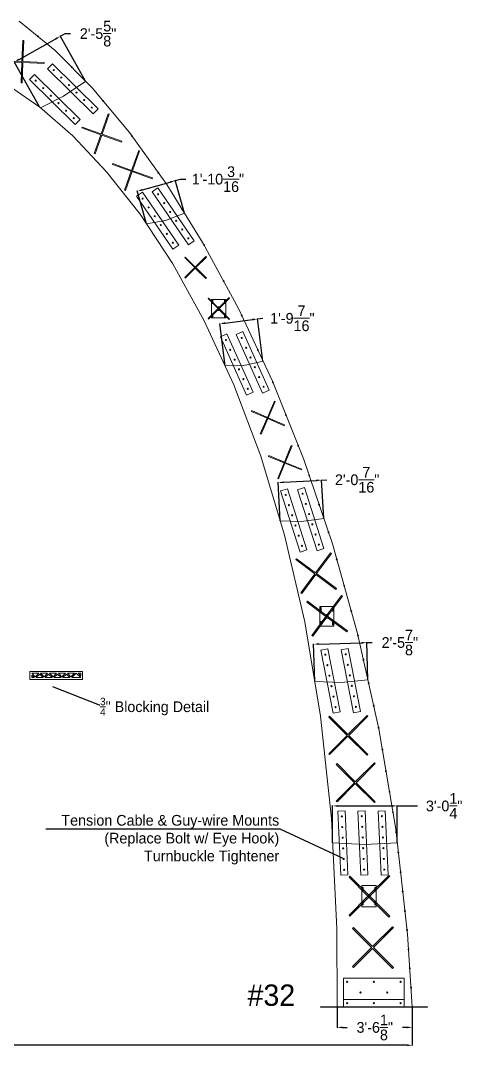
# Model space of a CAD drawing. Extents: x 0 to 8043, y -128 to 1090.
# Drawn here: x 6821 to 7073, y -25 to 557 of the extents above; entities that cross this region are included whole.
import ezdxf
from ezdxf import colors
from ezdxf.entities.mleader import LeaderData, LeaderLine
from ezdxf.math import Vec2, Vec3

# ---------------------------------------------------------------- set-up
doc = ezdxf.new("R2010")
doc.units = 0
doc.header["$MEASUREMENT"] = 0
doc.layers.get('0').update_dxf_attribs({"linetype": 'CONTINUOUS', "lineweight": 9})
doc.layers.get('Defpoints').update_dxf_attribs({"linetype": 'CONTINUOUS', "lineweight": 9})
for name, color, linetype, lineweight in [('Annotation', 7, 'CONTINUOUS', 9), ('Base Plates', 6, 'CONTINUOUS', 9), ('Compression Box', 1, 'CONTINUOUS', 9), ('Interior Blocking', 6, 'CONTINUOUS', 9), ('Joints', 3, 'CONTINUOUS', 9)]:
    doc.layers.add(name, color=color, linetype=linetype, lineweight=lineweight)
doc.dimstyles.get("Standard").update_dxf_attribs({"dimtxt": 0.18, "dimasz": 0.18, "dimexe": 0.18, "dimexo": 0.0625, "dimgap": 0.09, "dimtad": 0, "dimtih": 1, "dimtoh": 1, "dimdec": 4, "dimzin": 0, "dimdsep": 46, "dimtxsty": 'Standard', "dimcen": 0.09, "dimadec": 0, "dimazin": 0, "dimtfac": 1, "dimtdec": 4, "dimtofl": 0, "dimtmove": 2, "dimatfit": 3, "dimfxl": 1, "dimtolj": 1, "dimtzin": 0, "dimarcsym": 0})

# ---------------------------------------------------------------- blocks, each defined once
blk = doc.blocks.new('*U44')
at = {"layer": 'Joints'}
blk.add_circle((0, 0), 0.312, dxfattribs=at)
blk = doc.blocks.new('*U45')
at = {"layer": 'Joints', "color": 0, "linetype": 'ByBlock', "lineweight": -2, "transparency": 16777216}
for p in [(0, 0), (0, -6), (0, -12), (0, -18), (0, -24), (0, -30)]:
    blk.add_blockref('*U44', p, dxfattribs=at)
blk = doc.blocks.new('*U62')
at = {"layer": 'Joints'}
blk.add_circle((0, 0), 0.312, dxfattribs=at)
blk = doc.blocks.new('*U63')
at = {"layer": 'Joints', "color": 0, "linetype": 'ByBlock', "lineweight": -2, "transparency": 16777216}
for p in [(0, 0), (0, -6), (0, -12), (0, -18), (0, -24), (0, -30)]:
    blk.add_blockref('*U62', p, dxfattribs=at)
blk = doc.blocks.new('*U64')
at = {"layer": 'Joints'}
blk.add_circle((0, 0), 0.312, dxfattribs=at)
blk = doc.blocks.new('*U65')
at = {"layer": 'Joints', "color": 0, "linetype": 'ByBlock', "lineweight": -2, "transparency": 16777216}
for p in [(0, 0), (0, -6), (0, -12), (0, -18), (0, -24), (0, -30)]:
    blk.add_blockref('*U64', p, dxfattribs=at)
blk = doc.blocks.new('*U54')
at = {"layer": 'Joints'}
blk.add_circle((0, 0), 0.313, dxfattribs=at)
blk = doc.blocks.new('*U55')
at = {"layer": 'Joints', "color": 0, "linetype": 'ByBlock', "lineweight": -2, "transparency": 16777216}
for p in [(0, 0), (0, -6), (0, -12), (0, -18), (0, -24), (0, -30)]:
    blk.add_blockref('*U54', p, dxfattribs=at)
blk = doc.blocks.new('*U56')
at = {"layer": 'Joints'}
blk.add_circle((0, 0), 0.312, dxfattribs=at)
blk = doc.blocks.new('*U57')
at = {"layer": 'Joints', "color": 0, "linetype": 'ByBlock', "lineweight": -2, "transparency": 16777216}
for p in [(0, 0), (0, -6), (0, -12), (0, -18), (0, -24), (0, -30)]:
    blk.add_blockref('*U56', p, dxfattribs=at)
blk = doc.blocks.new('*U66')
at = {"layer": 'Joints'}
blk.add_circle((0, 0), 0.312, dxfattribs=at)
blk = doc.blocks.new('*U67')
at = {"layer": 'Joints', "color": 0, "linetype": 'ByBlock', "lineweight": -2, "transparency": 16777216}
for p in [(0, 0), (0, -6), (0, -12), (0, -18), (0, -24), (0, -30)]:
    blk.add_blockref('*U66', p, dxfattribs=at)
blk = doc.blocks.new('*U46')
at = {"layer": 'Joints'}
blk.add_circle((0, 0), 0.312, dxfattribs=at)
blk = doc.blocks.new('*U47')
at = {"layer": 'Joints', "color": 0, "linetype": 'ByBlock', "lineweight": -2, "transparency": 16777216}
for p in [(0, 0), (0, -6), (0, -12), (0, -18), (0, -24), (0, -30)]:
    blk.add_blockref('*U46', p, dxfattribs=at)
blk = doc.blocks.new('*U48')
at = {"layer": 'Joints'}
blk.add_circle((0, 0), 0.312, dxfattribs=at)
blk = doc.blocks.new('*U49')
at = {"layer": 'Joints', "color": 0, "linetype": 'ByBlock', "lineweight": -2, "transparency": 16777216}
for p in [(0, 0), (0, -6), (0, -12), (0, -18), (0, -24), (0, -30)]:
    blk.add_blockref('*U48', p, dxfattribs=at)
blk = doc.blocks.new('*U50')
at = {"layer": 'Joints'}
blk.add_circle((0, 0), 0.312, dxfattribs=at)
blk = doc.blocks.new('*U51')
at = {"layer": 'Joints', "color": 0, "linetype": 'ByBlock', "lineweight": -2, "transparency": 16777216}
for p in [(0, 0), (0, -6), (0, -12), (0, -18), (0, -24), (0, -30)]:
    blk.add_blockref('*U50', p, dxfattribs=at)
blk = doc.blocks.new('*U58')
at = {"layer": 'Joints'}
blk.add_circle((0, 0), 0.312, dxfattribs=at)
blk = doc.blocks.new('*U59')
at = {"layer": 'Joints', "color": 0, "linetype": 'ByBlock', "lineweight": -2, "transparency": 16777216}
for p in [(0, 0), (0, -6), (0, -12), (0, -18), (0, -24), (0, -30)]:
    blk.add_blockref('*U58', p, dxfattribs=at)
blk = doc.blocks.new('*U60')
at = {"layer": 'Joints'}
blk.add_circle((0, 0), 0.313, dxfattribs=at)
blk = doc.blocks.new('*U61')
at = {"layer": 'Joints', "color": 0, "linetype": 'ByBlock', "lineweight": -2, "transparency": 16777216}
for p in [(0, 0), (0, -6), (0, -12), (0, -18), (0, -24), (0, -30)]:
    blk.add_blockref('*U60', p, dxfattribs=at)
blk = doc.blocks.new('*U70')
at = {"layer": 'Joints'}
blk.add_circle((0, 0), 0.312, dxfattribs=at)
blk = doc.blocks.new('*U71')
at = {"layer": 'Joints', "color": 0, "linetype": 'ByBlock', "lineweight": -2, "transparency": 16777216}
for p in [(0, 0), (0, -6), (0, -12), (0, -18), (0, -24), (0, -30)]:
    blk.add_blockref('*U70', p, dxfattribs=at)
blk = doc.blocks.new('*U72')
at = {"layer": 'Joints'}
blk.add_circle((0, 0), 0.312, dxfattribs=at)
blk = doc.blocks.new('*U73')
at = {"layer": 'Joints', "color": 0, "linetype": 'ByBlock', "lineweight": -2, "transparency": 16777216}
for p in [(0, 0), (0, -6), (0, -12), (0, -18), (0, -24), (0, -30)]:
    blk.add_blockref('*U72', p, dxfattribs=at)
blk = doc.blocks.new('*U52')
at = {"layer": 'Joints'}
blk.add_circle((0, 0), 0.312, dxfattribs=at)
blk = doc.blocks.new('*U53')
at = {"layer": 'Joints', "color": 0, "linetype": 'ByBlock', "lineweight": -2, "transparency": 16777216}
for p in [(0, 0), (0, -6), (0, -12), (0, -18), (0, -24), (0, -30)]:
    blk.add_blockref('*U52', p, dxfattribs=at)
blk = doc.blocks.new('*D86')
at = {"layer": 'Annotation', "color": 0, "lineweight": -2, "transparency": 16777216}
for p, q in [((6491.15, 3.74), (6491.15, -18.02)), ((7040.26, 3.74), (7040.26, -18.02)), ((6494.15, -17.84), (6747.2, -17.84)), ((7037.26, -17.84), (6784.2, -17.84))]:
    blk.add_line(p, q, dxfattribs=at)
at = {"layer": 'Annotation', "color": 0, "transparency": 16777216}
for points in [[(6494.15, -17.34), (6494.15, -18.34), (6491.15, -17.84)], [(7037.26, -17.34), (7037.26, -18.34), (7040.26, -17.84)]]:
    blk.add_solid(points, dxfattribs=at)
at = {"layer": 'Defpoints', "color": 0, "transparency": 16777216}
for p in [(6491.15, 3.81), (7040.26, 3.81), (7040.26, -17.84)]:
    blk.add_point(p, dxfattribs=at)
at = {"layer": 'Annotation', "color": 0, "transparency": 16777216, "insert": (6765.7, -17.84), "char_height": 6, "attachment_point": 5}
blk.add_mtext('\\A1;45\'-9{\\H1.000000x;\\S1/8;}"', dxfattribs=at)
blk = doc.blocks.new('*D88')
at = {"layer": 'Annotation', "color": 0, "lineweight": -2, "transparency": 16777216}
for p, q in [((6998.12, 3.74), (6998.12, -7.99)), ((7040.26, 3.74), (7040.26, -7.99)), ((7001.12, -7.81), (7003.69, -7.81)), ((7037.26, -7.81), (7034.69, -7.81))]:
    blk.add_line(p, q, dxfattribs=at)
at = {"layer": 'Annotation', "color": 0, "transparency": 16777216}
for points in [[(7001.12, -7.31), (7001.12, -8.31), (6998.12, -7.81)], [(7037.26, -7.31), (7037.26, -8.31), (7040.26, -7.81)]]:
    blk.add_solid(points, dxfattribs=at)
at = {"layer": 'Defpoints', "color": 0, "transparency": 16777216}
for p in [(6998.12, 3.81), (7040.26, 3.81), (7040.26, -7.81)]:
    blk.add_point(p, dxfattribs=at)
at = {"layer": 'Annotation', "color": 0, "transparency": 16777216, "insert": (7019.19, -7.81), "char_height": 6, "attachment_point": 5}
blk.add_mtext('\\A1;3\'-6{\\H1.000000x;\\S1/8;}"', dxfattribs=at)
blk = doc.blocks.new('*D89')
at = {"layer": 'Annotation', "color": 0, "lineweight": -2, "transparency": 16777216}
for p, q in [((6995.55, 95.87), (6995.55, 116.73)), ((6998.55, 116.55), (7028.82, 116.55)), ((7031.82, 95.87), (7031.82, 116.73)), ((7031.82, 116.55), (7043.13, 116.55))]:
    blk.add_line(p, q, dxfattribs=at)
at = {"layer": 'Annotation', "color": 0, "transparency": 16777216}
for points in [[(6998.55, 117.05), (6998.55, 116.05), (6995.55, 116.55)], [(7028.82, 117.05), (7028.82, 116.05), (7031.82, 116.55)]]:
    blk.add_solid(points, dxfattribs=at)
at = {"layer": 'Defpoints', "color": 0, "transparency": 16777216}
for p in [(7031.82, 116.55), (6995.55, 95.81), (7031.82, 95.81)]:
    blk.add_point(p, dxfattribs=at)
at = {"layer": 'Annotation', "color": 0, "transparency": 16777216, "insert": (7058.13, 116.55), "char_height": 6, "attachment_point": 5}
blk.add_mtext('\\A1;3\'-0{\\H1.000000x;\\S1/4;}"', dxfattribs=at)
blk = doc.blocks.new('*D90')
at = {"layer": 'Annotation', "color": 0, "lineweight": -2, "transparency": 16777216}
for p, q in [((6985.48, 186.56), (6984.88, 207.56)), ((6987.89, 207.47), (7011.76, 208.14)), ((7015.35, 187.41), (7014.76, 208.41)), ((7014.76, 208.23), (7017.76, 208.31))]:
    blk.add_line(p, q, dxfattribs=at)
at = {"layer": 'Annotation', "color": 0, "transparency": 16777216}
for points in [[(6987.87, 207.96), (6987.9, 206.97), (6984.89, 207.38)], [(7011.75, 208.64), (7011.78, 207.64), (7014.76, 208.23)]]:
    blk.add_solid(points, dxfattribs=at)
at = {"layer": 'Defpoints', "color": 0, "transparency": 16777216}
for p in [(7014.76, 208.23), (6985.48, 186.5), (7015.35, 187.34)]:
    blk.add_point(p, dxfattribs=at)
at = {"layer": 'Annotation', "color": 0, "transparency": 16777216, "insert": (7033.26, 208.31), "char_height": 6, "attachment_point": 5}
blk.add_mtext('\\A1;2\'-5{\\H1.000000x;\\S7/8;}"', dxfattribs=at)
blk = doc.blocks.new('*D91')
at = {"layer": 'Annotation', "color": 0, "lineweight": -2, "transparency": 16777216}
for p, q in [((6966.18, 276.61), (6964.91, 298.26)), ((6967.91, 298.26), (6986.32, 299.34)), ((6990.57, 278.04), (6989.3, 299.69)), ((6989.31, 299.51), (6992.31, 299.69))]:
    blk.add_line(p, q, dxfattribs=at)
at = {"layer": 'Annotation', "color": 0, "transparency": 16777216}
for points in [[(6967.88, 298.75), (6967.94, 297.76), (6964.92, 298.08)], [(6986.29, 299.84), (6986.35, 298.84), (6989.31, 299.51)]]:
    blk.add_solid(points, dxfattribs=at)
at = {"layer": 'Defpoints', "color": 0, "transparency": 16777216}
for p in [(6989.31, 299.51), (6966.18, 276.55), (6990.58, 277.98)]:
    blk.add_point(p, dxfattribs=at)
at = {"layer": 'Annotation', "color": 0, "transparency": 16777216, "insert": (7009.31, 299.69), "char_height": 6, "attachment_point": 5}
blk.add_mtext('\\A1;2\'-0{\\H1.000000x;\\S7/16;}"', dxfattribs=at)
blk = doc.blocks.new('*D92')
at = {"layer": 'Annotation', "color": 0, "lineweight": -2, "transparency": 16777216}
for p, q in [((6953.49, 389.99), (6956.47, 390.36)), ((6935.23, 363.65), (6932.21, 387.47)), ((6935.2, 387.67), (6950.52, 389.61)), ((6956.49, 366.34), (6953.47, 390.17))]:
    blk.add_line(p, q, dxfattribs=at)
at = {"layer": 'Annotation', "color": 0, "transparency": 16777216}
for points in [[(6935.14, 388.16), (6935.27, 387.17), (6932.23, 387.29)], [(6950.45, 390.11), (6950.58, 389.11), (6953.49, 389.99)]]:
    blk.add_solid(points, dxfattribs=at)
at = {"layer": 'Defpoints', "color": 0, "transparency": 16777216}
for p in [(6953.49, 389.99), (6935.23, 363.59), (6956.5, 366.28)]:
    blk.add_point(p, dxfattribs=at)
at = {"layer": 'Annotation', "color": 0, "transparency": 16777216, "insert": (6972.97, 390.36), "char_height": 6, "attachment_point": 5}
blk.add_mtext('\\A1;1\'-9{\\H1.000000x;\\S7/16;}"', dxfattribs=at)
blk = doc.blocks.new('*D93')
at = {"layer": 'Annotation', "color": 0, "lineweight": -2, "transparency": 16777216}
for p, q in [((6888.84, 462.49), (6904.45, 466.86)), ((6912.44, 449.45), (6907.29, 467.85)), ((6907.34, 467.67), (6910.23, 468.48)), ((6910.23, 468.48), (6913.23, 468.48)), ((6891.05, 443.46), (6885.9, 461.85))]:
    blk.add_line(p, q, dxfattribs=at)
at = {"layer": 'Annotation', "color": 0, "transparency": 16777216}
for points in [[(6904.32, 467.35), (6904.59, 466.38), (6907.34, 467.67)], [(6888.7, 462.97), (6888.97, 462.01), (6885.95, 461.68)]]:
    blk.add_solid(points, dxfattribs=at)
at = {"layer": 'Defpoints', "color": 0, "transparency": 16777216}
for p in [(6907.34, 467.67), (6912.46, 449.39), (6891.07, 443.4)]:
    blk.add_point(p, dxfattribs=at)
at = {"layer": 'Annotation', "color": 0, "transparency": 16777216, "insert": (6931.23, 468.48), "char_height": 6, "attachment_point": 5}
blk.add_mtext('\\A1;1\'-10{\\H1.000000x;\\S3/16;}"', dxfattribs=at)
blk = doc.blocks.new('*D94')
at = {"layer": 'Annotation', "color": 0, "lineweight": -2, "transparency": 16777216}
for p, q in [((6856.99, 523.53), (6842.74, 548.91)), ((6842.83, 548.76), (6845.45, 550.22)), ((6845.45, 550.22), (6848.45, 550.22)), ((6819.64, 535.73), (6840.22, 547.29)), ((6831.18, 509.04), (6816.93, 534.42))]:
    blk.add_line(p, q, dxfattribs=at)
at = {"layer": 'Annotation', "color": 0, "transparency": 16777216}
for points in [[(6839.97, 547.72), (6840.46, 546.85), (6842.83, 548.76)], [(6819.39, 536.17), (6819.88, 535.3), (6817.02, 534.27)]]:
    blk.add_solid(points, dxfattribs=at)
at = {"layer": 'Defpoints', "color": 0, "transparency": 16777216}
for p in [(6842.83, 548.76), (6857.02, 523.47), (6831.21, 508.98)]:
    blk.add_point(p, dxfattribs=at)
at = {"layer": 'Annotation', "color": 0, "transparency": 16777216, "insert": (6863.95, 550.22), "char_height": 6, "attachment_point": 5}
blk.add_mtext('\\A1;2\'-5{\\H1.000000x;\\S5/8;}"', dxfattribs=at)

msp = doc.modelspace()

# ---------------------------------------------------------------- linework, layer by layer
for p, q in [((6857.02328, 523.47376), (6844.58605, 515.00702)), ((6844.58605, 515.00702), (6831.68476, 508.57247)), ((6912.46306, 449.39102), (6901.74276, 445.35487)), ((6901.74276, 445.35487), (6891.06876, 443.398)), ((6945.67579, 363.90538), (6935.23292, 363.58601)), ((6956.49645, 366.28101), (6945.67579, 363.90538)), ((6978.1827, 276.2513), (6966.18157, 276.54824)), ((6978.1827, 276.2513), (6990.58011, 277.9806)), ((7000.27848, 185.91528), (6985.47986, 186.49815)), ((7000.27848, 185.91528), (7015.35401, 187.34397)), ((7013.60598, 94.80262), (6995.55414, 95.80884)), ((7013.60598, 94.80262), (7031.82115, 95.79987))]:
    msp.add_line(p, q)
msp.add_lwpolyline([(6819.7675, 557.2643), (6839.91555, 540.74289), (6860.61801, 519.84256), (6881.56948, 494.71585), (6902.46456, 465.51535), (6922.99783, 432.39362), (6942.86389, 395.50323), (6961.75734, 354.99675), (6979.37276, 311.02675), (6995.40475, 263.7458), (7009.54791, 213.30646), (7021.49682, 159.86132), (7030.94608, 103.56293), (7037.59029, 44.56387), (7040.26057, 3.80613), (6998.12313, 3.80613), (6997.92001, 47.6108), (6994.87694, 109.51915), (6988.75325, 166.93074), (6979.88136, 219.91495), (6968.59366, 268.54113), (6955.22256, 312.87864), (6940.10047, 352.99684), (6923.55979, 388.96508), (6905.93292, 420.85272), (6887.55227, 448.72912), (6868.75025, 472.66364), (6849.85926, 492.72564), (6831.21171, 508.98447), (6813.13999, 521.50949)])
for centre in [(6830.19778, 548.71146), (6849.25332, 531.31587), (6866.86079, 512.35571), (6883.06068, 492.63193), (6897.7698, 472.07619), (6911.16325, 451.4837), (6923.48471, 431.4895), (6934.43417, 411.15684), (6944.58134, 391.82111), (6953.57876, 372.53115), (6962.01708, 354.34839), (6969.33024, 336.09397), (6976.22771, 318.87714), (6982.4084, 302.07417), (6987.95171, 285.72603), (6993.21899, 270.19197), (6997.86827, 254.96004), (7002.02688, 240.12903), (7006.0058, 225.93884), (7009.78031, 212.267), (7012.83033, 198.62483), (7015.76741, 185.48785), (7018.6063, 172.79006), (7021.36019, 160.47245), (7023.46128, 148.15715), (7025.47398, 136.16555), (7027.4375, 124.46694), (7029.35949, 113.01582), (7031.15193, 101.73505), (7032.42081, 90.46768), (7033.66943, 79.3802), (7034.90205, 68.43487), (7036.1227, 57.59576), (7037.33528, 46.8283), (7038.14795, 36.052), (7038.85216, 25.30336), (7039.55574, 14.5658)]:
    msp.add_circle(centre, 0.25)
at = {"layer": 'Base Plates'}
for points in [[(7035.69353, 7.80613), (7001.69353, 7.80613), (7001.69353, 19.80613), (7035.69353, 19.80613)], [(7035.69353, 7.80613), (7035.69353, 3.80613), (7001.69353, 3.80613), (7001.69353, 7.80613)], [(7048.69353, 3.80613), (7048.69353, 3.55613), (6988.69353, 3.55613), (6988.69353, 3.80613)]]:
    msp.add_lwpolyline(points, close=True, dxfattribs=at)
for centre in [(7003.69353, 17.80613), (7018.69353, 17.80613), (7033.69353, 17.80613), (7011.19353, 11.80613), (7026.19353, 11.80613), (7003.69353, 5.80613), (7018.69353, 5.80613), (7033.69353, 5.80613)]:
    msp.add_circle(centre, 0.3125, dxfattribs=at)
at = {"layer": 'Compression Box'}
for points in [[(6935.5769, 390.66501), (6927.5769, 390.66501), (6927.5769, 400.92034), (6935.5769, 400.92034)], [(6927.9519, 400.67611), (6928.3269, 400.67611), (6928.3269, 398.67611), (6927.9519, 398.67611)], [(6931.3894, 396.79268), (6931.7644, 396.79268), (6931.7644, 394.79268), (6931.3894, 394.79268)], [(6935.2019, 400.67611), (6934.8269, 400.67611), (6934.8269, 398.67611), (6935.2019, 398.67611)], [(6927.9519, 390.91424), (6928.3269, 390.91424), (6928.3269, 392.91424), (6927.9519, 392.91424)], [(6935.2019, 390.91424), (6934.8269, 390.91424), (6934.8269, 392.91424), (6935.2019, 392.91424)], [(6996.29234, 217.54918), (6988.29234, 217.54918), (6988.29234, 228.52087), (6996.29234, 228.52087)], [(6988.66734, 227.91846), (6989.04234, 227.91846), (6989.04234, 225.91846), (6988.66734, 225.91846)], [(6995.91734, 227.91846), (6995.54234, 227.91846), (6995.54234, 225.91846), (6995.91734, 225.91846)], [(6992.10484, 224.03503), (6992.47984, 224.03503), (6992.47984, 222.03503), (6992.10484, 222.03503)], [(6988.66734, 218.1566), (6989.04234, 218.1566), (6989.04234, 220.1566), (6988.66734, 220.1566)], [(6995.91734, 218.1566), (6995.54234, 218.1566), (6995.54234, 220.1566), (6995.91734, 220.1566)], [(7019.92117, 59.92018), (7011.92117, 59.92018), (7011.92117, 71.79875), (7019.92117, 71.79875)], [(7012.29617, 70.7429), (7012.67117, 70.7429), (7012.67117, 68.7429), (7012.29617, 68.7429)], [(7019.54617, 70.7429), (7019.17117, 70.7429), (7019.17117, 68.7429), (7019.54617, 68.7429)], [(7015.73367, 66.85946), (7016.10867, 66.85946), (7016.10867, 64.85946), (7015.73367, 64.85946)], [(7012.29617, 60.98103), (7012.67117, 60.98103), (7012.67117, 62.98103), (7012.29617, 62.98103)], [(7019.54617, 60.98103), (7019.17117, 60.98103), (7019.17117, 62.98103), (7019.54617, 62.98103)]]:
    msp.add_lwpolyline(points, close=True, dxfattribs=at)
at = {"layer": 'Interior Blocking'}
for p, q in [((6826.72957, 191.08913), (6828.69924, 189.11946)), ((6826.72957, 190.02847), (6828.16891, 188.58913)), ((6828.69924, 189.11946), (6830.66891, 191.08913)), ((6829.22957, 188.58913), (6831.19924, 190.5588)), ((6831.19924, 190.5588), (6833.16891, 188.58913)), ((6831.72957, 191.08913), (6833.69924, 189.11946)), ((6833.69924, 189.11946), (6835.66891, 191.08913)), ((6834.22957, 188.58913), (6836.19924, 190.5588)), ((6836.19924, 190.5588), (6838.16891, 188.58913)), ((6836.72957, 191.08913), (6838.69924, 189.11946)), ((6838.69924, 189.11946), (6840.66891, 191.08913)), ((6839.22957, 188.58913), (6841.19924, 190.5588)), ((6841.19924, 190.5588), (6843.16891, 188.58913)), ((6841.72957, 191.08913), (6843.69924, 189.11946)), ((6843.69924, 189.11946), (6845.66891, 191.08913)), ((6844.22957, 188.58913), (6846.19924, 190.5588)), ((6846.19924, 190.5588), (6848.16891, 188.58913)), ((6846.72957, 191.08913), (6848.69924, 189.11946)), ((6848.69924, 189.11946), (6850.66891, 191.08913)), ((6849.22957, 188.58913), (6851.72957, 191.08913)), ((6851.72957, 191.08913), (6854.22957, 188.58913)), ((6852.79023, 191.08913), (6854.22957, 189.64979))]:
    msp.add_line(p, q, dxfattribs=at)
for points in [[(6821.84588, 534.45826), (6822.23919, 546.30067), (6821.677, 546.31934), (6821.28369, 534.47693)], [(6821.26502, 533.91474), (6809.9848, 534.28937), (6810.00347, 534.85156), (6821.28369, 534.47693)], [(6821.26502, 533.91474), (6820.89039, 522.63452), (6821.45258, 522.61585), (6821.82721, 533.89607)], [(6821.84588, 534.45826), (6833.6883, 534.06496), (6833.66962, 533.50277), (6821.82721, 533.89607)], [(6866.21269, 493.77429), (6870.17716, 504.94033), (6869.64708, 505.12853), (6865.68261, 493.9625)], [(6865.49441, 493.43241), (6854.85845, 497.20868), (6855.04665, 497.73876), (6865.68261, 493.9625)], [(6865.49441, 493.43241), (6861.71814, 482.79646), (6862.24822, 482.60826), (6866.02449, 493.24421)], [(6866.21269, 493.77429), (6877.37873, 489.80982), (6877.19052, 489.27974), (6866.02449, 493.24421)], [(6883.32017, 473.23703), (6887.28464, 484.40306), (6886.75456, 484.59127), (6882.79009, 473.42523)], [(6882.60189, 472.89515), (6871.96593, 476.67141), (6872.15413, 477.2015), (6882.79009, 473.42523)], [(6882.60189, 472.89515), (6878.82562, 462.25919), (6879.3557, 462.07099), (6883.13197, 472.70694)], [(6883.32017, 473.23703), (6894.48621, 469.27256), (6894.298, 468.74248), (6883.13197, 472.70694)], [(6918.2288, 418.82), (6912.58558, 424.46322), (6912.86683, 424.74447), (6918.51005, 419.10125)], [(6918.7913, 418.82), (6924.71577, 424.74447), (6924.43452, 425.02572), (6918.51005, 419.10125)], [(6918.2288, 418.82), (6912.58558, 413.17678), (6912.86683, 412.89553), (6918.51005, 418.53875)], [(6918.7913, 418.82), (6924.71577, 412.89553), (6924.43452, 412.61428), (6918.51005, 418.53875)], [(6931.85815, 395.79268), (6937.78262, 401.71715), (6937.50137, 401.9984), (6931.5769, 396.07393)], [(6931.29565, 395.79268), (6925.65243, 401.4359), (6925.93368, 401.71715), (6931.5769, 396.07393)], [(6931.29565, 395.79268), (6925.65243, 390.14946), (6925.93368, 389.86821), (6931.5769, 395.51143)], [(6931.85815, 395.79268), (6937.78262, 389.86821), (6937.50137, 389.58696), (6931.5769, 395.51143)], [(6959.40825, 334.50014), (6963.41067, 343.70405), (6962.97373, 343.89405), (6958.97132, 334.69014)], [(6958.78131, 334.25321), (6950.01433, 338.06562), (6950.20434, 338.50255), (6958.97132, 334.69014)], [(6958.78131, 334.25321), (6954.9689, 325.48623), (6955.40583, 325.29623), (6959.21825, 334.06321)], [(6959.40825, 334.50014), (6968.61216, 330.49772), (6968.42216, 330.06079), (6959.21825, 334.06321)], [(6968.97739, 309.45738), (6972.77672, 318.74697), (6972.33572, 318.92733), (6968.53639, 309.63775)], [(6968.35602, 309.19675), (6959.50744, 312.81572), (6959.6878, 313.25672), (6968.53639, 309.63775)], [(6968.35602, 309.19675), (6964.73705, 300.34816), (6965.17806, 300.1678), (6968.79702, 309.01638)], [(6968.97739, 309.45738), (6978.26697, 305.65805), (6978.08661, 305.21705), (6968.79702, 309.01638)], [(6986.57172, 247.02752), (6994.9203, 258.25596), (6994.38725, 258.65228), (6986.03867, 247.42385)], [(6985.64235, 246.89081), (6974.94696, 254.84306), (6975.34329, 255.3761), (6986.03867, 247.42385)], [(6985.64235, 246.89081), (6977.6901, 236.19542), (6978.22314, 235.79909), (6986.17539, 246.49448)], [(6986.57172, 247.02752), (6997.80015, 238.67894), (6997.40382, 238.1459), (6986.17539, 246.49448)], [(6992.73382, 223.12755), (7001.0824, 234.35599), (7000.54936, 234.75231), (6992.20078, 223.52388)], [(6991.80445, 222.99084), (6981.10906, 230.94309), (6981.50539, 231.47613), (6992.20078, 223.52388)], [(6991.80445, 222.99084), (6983.8522, 212.29545), (6984.38524, 211.89912), (6992.33749, 222.59451)], [(6992.73382, 223.12755), (7003.96225, 214.77897), (7003.56592, 214.24593), (6992.33749, 222.59451)], [(6830.66891, 191.08913), (6826.72957, 191.08913)], [(6826.72957, 190.02847), (6826.72957, 188.58913), (6828.16891, 188.58913)], [(6829.22957, 188.58913), (6833.16891, 188.58913)], [(6835.66891, 191.08913), (6831.72957, 191.08913)], [(6834.22957, 188.58913), (6838.16891, 188.58913)], [(6840.66891, 191.08913), (6836.72957, 191.08913)], [(6839.22957, 188.58913), (6843.16891, 188.58913)], [(6845.66891, 191.08913), (6841.72957, 191.08913)], [(6844.22957, 188.58913), (6848.16891, 188.58913)], [(6850.66891, 191.08913), (6846.72957, 191.08913)], [(6849.22957, 188.58913), (6854.22957, 188.58913)], [(6854.22957, 189.64979), (6854.22957, 191.08913), (6852.79023, 191.08913)], [(7003.74116, 156.15151), (6993.46285, 166.42983), (6993.88996, 166.85694), (7004.16827, 156.57862)], [(7004.59538, 156.15151), (7015.30081, 166.85694), (7014.8737, 167.28405), (7004.16827, 156.57862)], [(7003.74116, 156.15151), (6993.46285, 145.87319), (6993.88996, 145.44608), (7004.16827, 155.7244)], [(7004.59538, 156.15151), (7015.30081, 145.44608), (7014.8737, 145.01897), (7004.16827, 155.7244)], [(7007.86139, 129.57612), (6997.58307, 139.85444), (6998.01018, 140.28155), (7008.2885, 130.00323)], [(7008.71561, 129.57612), (7019.42104, 140.28155), (7018.99393, 140.70866), (7008.2885, 130.00323)], [(7007.86139, 129.57612), (6997.58307, 119.29781), (6998.01018, 118.8707), (7008.2885, 129.14901)], [(7008.71561, 129.57612), (7019.42104, 118.8707), (7018.99393, 118.44359), (7008.2885, 129.14901)], [(7015.39084, 65.85946), (7004.74989, 76.50042), (7005.28022, 77.03075), (7015.92117, 66.38979)], [(7016.4515, 65.85946), (7027.62279, 77.03075), (7027.09246, 77.56108), (7015.92117, 66.38979)], [(7015.39084, 65.85946), (7004.74989, 55.21851), (7005.28022, 54.68818), (7015.92117, 65.32913)], [(7016.4515, 65.85946), (7027.62279, 54.68818), (7027.09246, 54.15785), (7015.92117, 65.32913)], [(7017.43077, 37.05274), (7006.78981, 47.69369), (7007.32014, 48.22402), (7017.9611, 37.58307)], [(7018.49143, 37.05274), (7029.66272, 48.22402), (7029.13239, 48.75435), (7017.9611, 37.58307)], [(7017.43077, 37.05274), (7006.78981, 26.41178), (7007.32014, 25.88145), (7017.9611, 36.52241)], [(7018.49143, 37.05274), (7029.66272, 25.88145), (7029.13239, 25.35112), (7017.9611, 36.52241)]]:
    msp.add_lwpolyline(points, dxfattribs=at)
msp.add_lwpolyline([(6825.72957, 192.08913), (6825.72957, 187.58913), (6855.22957, 187.58913), (6855.22957, 192.08913)], close=True, dxfattribs=at)
at = {"layer": 'Joints'}
for points in [[(6838.33229, 533.25685), (6863.95813, 507.97215), (6861.14871, 505.12483), (6835.52287, 530.40954)], [(6828.21233, 527.30543), (6853.83817, 502.02072), (6851.02876, 499.17341), (6825.40292, 524.45811)], [(6888.88666, 461.15116), (6909.25463, 431.46706), (6905.95639, 429.20395), (6885.58842, 458.88805)], [(6888.88666, 461.15116), (6909.25463, 431.46706), (6905.95639, 429.20395), (6885.58842, 458.88805)], [(6897.57542, 463.58507), (6917.94339, 433.90097), (6914.64516, 431.63787), (6894.27719, 461.32196)], [(6936.28564, 381.66909), (6950.96761, 348.79905), (6947.31538, 347.16772), (6932.63341, 380.03776)], [(6945.18111, 382.85772), (6959.86308, 349.98767), (6956.21085, 348.35634), (6941.52888, 381.22639)], [(6970.21084, 294.63501), (6981.15692, 260.33948), (6977.34631, 259.12325), (6966.40023, 293.41878)], [(6970.21084, 294.63501), (6981.15692, 260.33948), (6977.34631, 259.12325), (6966.40023, 293.41878)], [(6979.6969, 295.30701), (6990.64298, 261.01148), (6986.83237, 259.79525), (6975.88628, 294.09078)], [(6992.84212, 204.79758), (6999.76634, 169.46976), (6995.84103, 168.7004), (6988.91681, 204.02822)], [(7004.27352, 204.96955), (7011.19774, 169.64172), (7007.27243, 168.87237), (7000.34821, 204.20019)], [(7002.55346, 113.79294), (7004.16302, 77.82894), (7000.16702, 77.6501), (6998.55746, 113.6141)], [(7013.7568, 113.87325), (7015.36636, 77.90925), (7011.37036, 77.73041), (7009.7608, 113.69441)], [(7025.08463, 113.87325), (7026.69419, 77.90925), (7022.69819, 77.73041), (7021.08863, 113.69441)]]:
    msp.add_lwpolyline(points, close=True, dxfattribs=at)

# ---------------------------------------------------------------- block references
at = {"layer": 'Joints', "xscale": -1}
for name, p, rotation in [('*U67', (6839.06307, 529.72614), 45.3839158663161), ('*U53', (6828.94311, 523.77471), 45.3839158663161), ('*U57', (6897.62364, 459.97984), 34.456262175824), ('*U71', (6888.93487, 457.54593), 34.456262175824), ('*U73', (6888.93487, 457.54593), 34.456262175824), ('*U55', (6944.57849, 379.30288), 24.06874529949105), ('*U61', (6935.68302, 378.11426), 24.06874529949105), ('*U59', (6969.21771, 291.16893), 17.70149350358997), ('*U65', (6978.70376, 291.84094), 17.70149350358997), ('*U51', (6991.45648, 201.46892), 11.08934644650155), ('*U63', (7002.88788, 201.64088), 11.08934644650155), ('*U49', (7000.68959, 110.70652), 2.562552872321601), ('*U47', (7011.89293, 110.78683), 2.562552872321601), ('*U45', (7023.22076, 110.78683), 2.562552872321601)]:
    msp.add_blockref(name, p, dxfattribs=dict(at, rotation=rotation))

# ---------------------------------------------------------------- texts
at = {"layer": 'Annotation', "insert": (6947.78709, 16.29723), "char_height": 12, "attachment_point": 1}
msp.add_mtext_dynamic_manual_height_columns('#32', width=40.8260776, gutter_width=1, heights=[0], dxfattribs=at)

# ---------------------------------------------------------------- dimensions: what is measured, and where the dimension line sits
at = {"layer": 'Annotation'}
for p1, p2, distance, picture, middle in [((6831.21171, 508.98447), (6857.02328, 523.47376), 28.99273, '*D94', (6863.9474, 550.22404)), ((6891.06876, 443.398), (6912.46104, 449.39026), 18.98659, '*D93', (6931.22857, 468.48232)), ((6935.23292, 363.58601), (6956.49645, 366.28101), 23.89534, '*D92', (6972.96811, 390.36392)), ((6966.18157, 276.54824), (6990.57812, 277.98033), 21.56887, '*D91', (7009.30904, 299.68793)), ((6985.47986, 186.49815), (7015.35401, 187.34397), 20.89036, '*D90', (7033.26158, 208.31086))]:
    dim = msp.add_aligned_dim(p1=p1, p2=p2, distance=distance, dimstyle='Standard', override={"dimtxt": 6, "dimasz": 3, "dimgap": 1, "dimlunit": 4, "dimcen": 3, "dimtmove": 0}, dxfattribs=at)
    dim.commit()
    dim.dimension.update_dxf_attribs({"geometry": picture, "text_midpoint": middle})
dim = msp.add_linear_dim(base=(7031.82115, 116.55134), p1=(6995.55414, 95.80884), p2=(7031.82115, 95.80884), dimstyle='Standard', override={"dimtxt": 6, "dimasz": 3, "dimgap": 1, "dimlunit": 4, "dimcen": 3, "dimtmove": 0}, dxfattribs=at)
dim.commit()
dim.dimension.update_dxf_attribs({"geometry": '*D89', "text_midpoint": (7058.12816, 116.55134), "dimtype": 160})
for base, p1, picture, middle in [((7040.26057, -17.84315), (6491.14741, 3.80613), '*D86', (6765.70399, -17.84315)), ((7040.26057, -7.81156), (6998.12313, 3.80613), '*D88', (7019.19185, -7.81156))]:
    dim = msp.add_linear_dim(base=base, p1=p1, p2=(7040.26057, 3.80613), dimstyle='Standard', override={"dimtxt": 6, "dimasz": 3, "dimgap": 1, "dimlunit": 4, "dimcen": 3, "dimtmove": 0}, dxfattribs=at)
    dim.commit()
    dim.dimension.update_dxf_attribs({"geometry": picture, "text_midpoint": middle})

# ---------------------------------------------------------------- leaders
ml = msp.add_multileader_mtext('Standard', dxfattribs=at)
ml.set_content('\\A1;{\\H0.7x;\\S3/4;}" Blocking Detail', color=256)
ml.set_leader_properties()
ml.build(insert=Vec2(0, 0))
ml.multileader.update_dxf_attribs({"text_right_attachment_type": 6, "dogleg_length": 0.36, "arrow_head_size": 0.18})
ctx = ml.context
ctx.base_point, ctx.char_height, ctx.arrow_head_size, ctx.landing_gap_size, ctx.plane_origin = Vec3(6864.99559, 173.29273), 6, 0.18, 0.09, Vec3(6988.26806, 138.39469)
ctx.right_attachment = 6
notes = []
notes.append((ctx, [(1, (1, 1, 0), (6864.63559, 173.29273), (1, 0), 0.36, [(0, [(6838.14583, 183.7502)], 0, [])])]))
ctx.mtext.insert, ctx.mtext.flow_direction = Vec3(6865.08559, 177.29273), 5
ml = msp.add_multileader_mtext('Standard', dxfattribs=at)
ml.set_content('Tension Cable & Guy-wire Mounts \\P(Replace Bolt w/ Eye Hook) \\PTurnbuckle Tightener  ', color=256)
ml.set_leader_properties()
ml.build(insert=Vec2(0, 0))
ml.multileader.update_dxf_attribs({"text_right_attachment_type": 6, "dogleg_length": 0.36, "arrow_head_size": 0.18})
ctx = ml.context
ctx.base_point, ctx.char_height, ctx.arrow_head_size, ctx.landing_gap_size, ctx.plane_origin = Vec3(6792.49726, 107.47894), 6, 0.18, 0.09, Vec3(7001.56973, 86.97638)
ctx.right_attachment, ctx.text_align_type = 6, 2
notes.append((ctx, [(0, (1, 1, 0), (6966.03726, 103.47894), (-1, 0), 0.36, [(0, [(7001.56973, 86.97638)], 0, [])])]))
ctx.mtext.insert, ctx.mtext.alignment, ctx.mtext.flow_direction = Vec3(6965.58726, 111.47894), 3, 5
for ctx, leaders in notes:
    for number, flags, end, landing, length, lines in leaders:
        leader = LeaderData()
        leader.index, (leader.has_last_leader_line, leader.has_dogleg_vector, leader.attachment_direction) = number, flags
        leader.last_leader_point, leader.dogleg_vector, leader.dogleg_length = Vec3(end), Vec3(landing), length
        for number, points, colour, breaks in lines:
            line = LeaderLine()
            line.index, line.vertices, line.color, line.breaks = number, Vec3.list(points), colors.encode_raw_color(colour), breaks
            leader.lines.append(line)
        ctx.leaders.append(leader)

doc.saveas('drawing.dxf')
